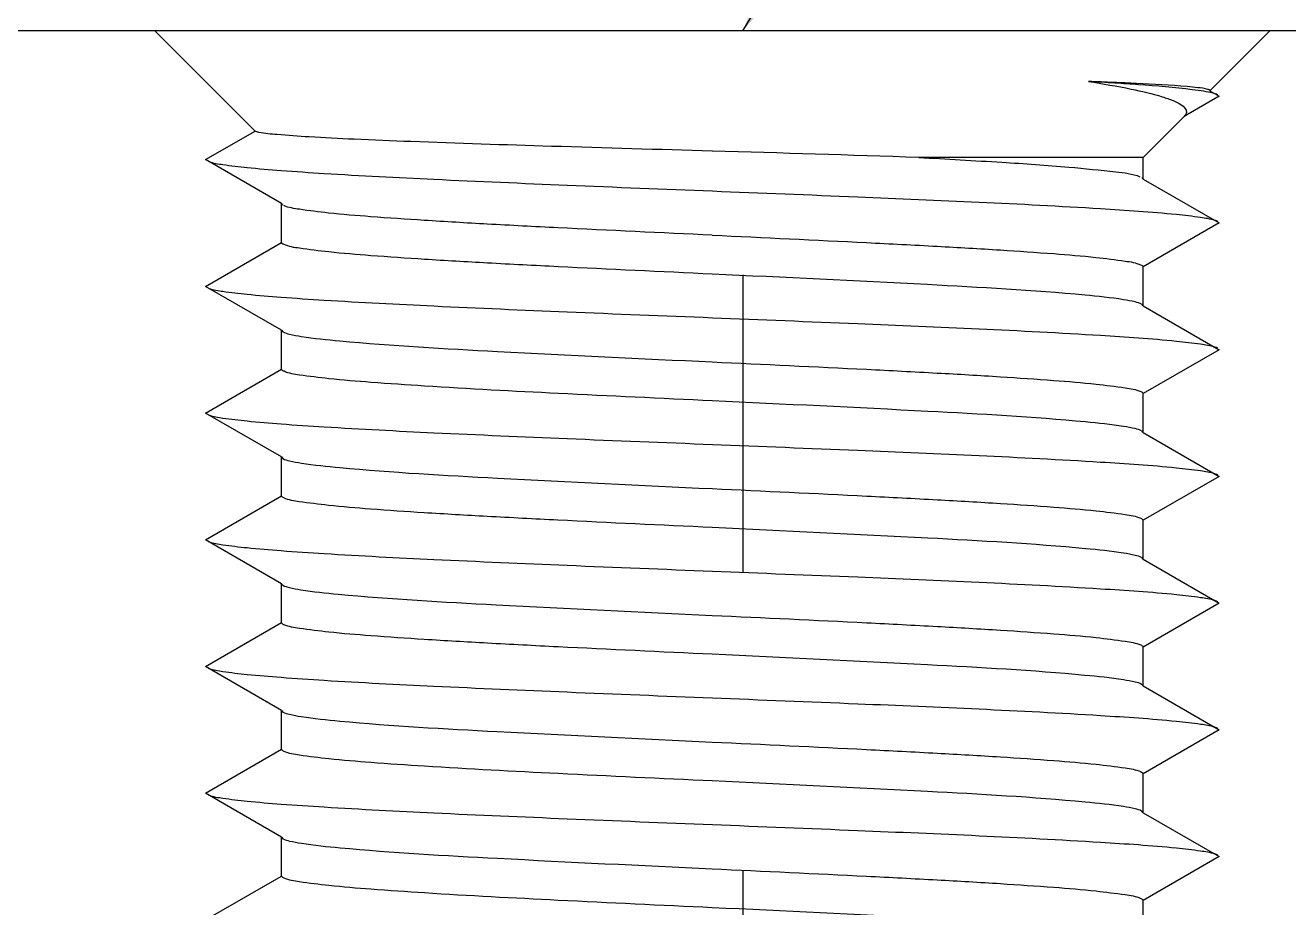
# Model space of a CAD drawing. Extents: x -425 to 6552, y -3049 to 3105.
# Drawn here: x 410.966 to 415.953, y -2855.339 to -2851.857 of the extents above; entities that cross this region are included whole.
import ezdxf

# ---------------------------------------------------------------- set-up
doc = ezdxf.new("R2010")
doc.units = 0
doc.linetypes.add('CENTER', pattern=[17.8, 10.75, -2.35, 2.35, -2.35])
doc.layers.get('0').update_dxf_attribs({"linetype": 'CONTINUOUS'})
doc.layers.add('3', color=112, linetype='CENTER')
doc.layers.add('DIM', color=1, linetype='CONTINUOUS')
doc.styles.add('OMI-1', font='arial.ttf', dxfattribs={"oblique": 1})
doc.dimstyles.new('1', dxfattribs={"dimtxt": 4, "dimasz": 2.5, "dimexe": 0.8, "dimexo": 0.3, "dimgap": 0.5, "dimtad": 1, "dimtoh": 1, "dimdec": 1, "dimzin": 0, "dimtxsty": 'OMI-1', "dimcen": 0, "dimclrd": 256, "dimclre": 256, "dimclrt": 256, "dimazin": 3, "dimtfac": 0.8, "dimtdec": 1, "dimtix": 1, "dimtmove": 0, "dimatfit": 3, "dimtolj": 1, "dimtzin": 0})

msp = doc.modelspace()

# ---------------------------------------------------------------- hatches: boundary and pattern name
at = {"linetype": 'CONTINUOUS'}
h = msp.add_hatch(dxfattribs=at)
h.set_pattern_fill('ANSI31', color=2, scale=0.4, style=0, pattern_type=2)
h.set_pattern_definition([(45, (383.033, -2974.55), (-13.5115, 13.5115), [])])
edge = h.paths.add_edge_path()
edge.add_line((392.678, -2957.2916), (392.678, -2953.9758))
edge.add_line((392.678, -2953.9764), (430.3283, -2953.9764))
edge.add_line((430.3283, -2953.9758), (430.3283, -2953.5176))
edge.add_line((430.3283, -2949.5398), (430.3283, -2953.5176))
edge.add_line((430.3283, -2949.5398), (430.3283, -2949.0815))
edge.add_line((430.3283, -2949.0815), (392.678, -2949.0815))
edge.add_line((392.678, -2949.0815), (392.678, -2945.6758))
edge.add_line((392.678, -2945.6763), (430.3283, -2945.6763))
edge.add_line((430.3283, -2945.6758), (430.3283, -2945.2175))
edge.add_line((430.3283, -2941.2398), (430.3283, -2945.2175))
edge.add_line((430.3283, -2941.2398), (430.3283, -2940.7815))
edge.add_line((430.3283, -2940.7815), (392.678, -2940.7815))
edge.add_line((392.678, -2940.7815), (392.678, -2937.3758))
edge.add_line((392.678, -2937.3763), (430.3283, -2937.3763))
edge.add_line((430.3283, -2937.3758), (430.3283, -2936.9175))
edge.add_line((430.3283, -2932.9398), (430.3283, -2936.9175))
edge.add_line((430.3283, -2932.9398), (430.3283, -2932.4815))
edge.add_line((430.3283, -2932.4815), (392.678, -2932.4815))
edge.add_line((392.678, -2932.4815), (392.678, -2929.0758))
edge.add_line((392.678, -2929.0763), (430.3283, -2929.0763))
edge.add_line((430.3283, -2929.0758), (430.3283, -2928.6175))
edge.add_line((430.3283, -2924.6398), (430.3283, -2928.6175))
edge.add_line((430.3283, -2924.6398), (430.3283, -2924.1815))
edge.add_line((430.3283, -2924.1815), (392.678, -2924.1815))
edge.add_line((392.678, -2924.1815), (392.678, -2920.7758))
edge.add_line((392.678, -2920.7763), (430.3283, -2920.7763))
edge.add_line((430.3283, -2920.7758), (430.3283, -2920.3175))
edge.add_line((430.3283, -2916.3398), (430.3283, -2920.3175))
edge.add_line((430.3283, -2916.3398), (430.3283, -2915.8815))
edge.add_line((430.3283, -2915.8815), (392.678, -2915.8815))
edge.add_line((392.678, -2915.8815), (392.678, -2912.4758))
edge.add_line((392.678, -2912.4763), (430.3283, -2912.4763))
edge.add_line((430.3283, -2912.4758), (430.3283, -2912.0175))
edge.add_line((430.3283, -2908.0398), (430.3283, -2912.0175))
edge.add_line((430.3283, -2908.0398), (430.3283, -2907.5815))
edge.add_line((430.3283, -2907.5815), (392.678, -2907.5815))
edge.add_line((392.678, -2907.5815), (392.678, -2904.1758))
edge.add_line((392.678, -2904.1763), (430.3283, -2904.1763))
edge.add_line((430.3283, -2904.1758), (430.3283, -2903.7175))
edge.add_line((430.3283, -2899.7398), (430.3283, -2903.7175))
edge.add_line((430.3283, -2899.7398), (430.3283, -2899.2815))
edge.add_line((430.3283, -2899.2815), (392.678, -2899.2815))
edge.add_line((392.678, -2899.2815), (392.678, -2895.8758))
edge.add_line((392.678, -2895.8763), (430.3283, -2895.8763))
edge.add_line((430.3283, -2895.8758), (430.3283, -2895.4175))
edge.add_line((430.3283, -2891.4398), (430.3283, -2895.4175))
edge.add_line((430.3283, -2891.4398), (430.3283, -2890.9815))
edge.add_line((430.3283, -2890.9815), (392.678, -2890.9815))
edge.add_line((392.678, -2890.9815), (392.678, -2887.5758))
edge.add_line((392.678, -2887.5763), (430.3283, -2887.5763))
edge.add_line((430.3283, -2887.5758), (430.3283, -2887.1175))
edge.add_line((430.3283, -2883.1398), (430.3283, -2887.1175))
edge.add_line((430.3283, -2883.1398), (430.3283, -2882.6815))
edge.add_line((430.3283, -2882.6815), (392.678, -2882.6815))
edge.add_line((392.678, -2882.6815), (392.678, -2879.2758))
edge.add_line((392.678, -2879.2763), (430.3283, -2879.2763))
edge.add_line((430.3283, -2879.2758), (430.3283, -2878.8175))
edge.add_line((430.3283, -2874.8398), (430.3283, -2878.8175))
edge.add_line((430.3283, -2874.8398), (430.3283, -2874.3815))
edge.add_line((430.3283, -2874.3815), (392.678, -2874.3815))
edge.add_line((392.678, -2874.3815), (392.678, -2870.9758))
edge.add_line((392.678, -2870.9763), (430.3283, -2870.9763))
edge.add_line((430.3283, -2870.9758), (430.3283, -2870.5175))
edge.add_line((430.3283, -2866.5398), (430.3283, -2870.5175))
edge.add_line((430.3283, -2866.5398), (430.3283, -2866.0815))
edge.add_line((430.3283, -2866.0815), (392.678, -2866.0815))
edge.add_line((392.678, -2866.0815), (392.678, -2862.6758))
edge.add_line((392.678, -2862.6763), (405.5373, -2862.6763))
edge.add_spline(control_points=[(406.028, -2863.2118), (405.976, -2863.1539), (405.8701, -2863.0372), (405.706, -2862.859), (405.5933, -2862.738), (405.5361, -2862.6769)], knot_values=[0, 0, 0, 0, 0.333333, 0.666667, 1, 1, 1, 1], degree=3, periodic=0)
edge.add_line((406.028, -2863.8783), (406.028, -2863.2118))
edge.add_line((406.028, -2863.8783), (409.328, -2863.8783))
edge.add_line((409.328, -2863.8783), (409.328, -2863.2119))
edge.add_spline(control_points=[(409.82, -2862.6769), (409.7627, -2862.738), (409.65, -2862.859), (409.4859, -2863.0373), (409.38, -2863.1541), (409.328, -2863.2119)], knot_values=[0, 0, 0, 0, 0.333333, 0.666667, 1, 1, 1, 1], degree=3, periodic=0)
edge.add_line((409.8187, -2862.6763), (430.3283, -2862.6763))
edge.add_line((430.3283, -2862.6758), (430.3283, -2862.2175))
edge.add_line((430.3283, -2858.8783), (430.3283, -2862.2175))
edge.add_line((430.3283, -2858.8783), (430.3283, -2858.42))
edge.add_line((430.3283, -2858.42), (409.8188, -2858.42))
edge.add_spline(control_points=[(409.4098, -2857.9831), (409.4556, -2858.0307), (409.5471, -2858.1264), (409.6838, -2858.2716), (409.7741, -2858.3701), (409.8188, -2858.42)], knot_values=[0, 0, 0, 0, 0.333333, 0.666667, 1, 1, 1, 1], degree=3, periodic=0)
edge.add_line((409.678, -2857.8283), (409.4098, -2857.9831))
edge.add_line((409.328, -2857.6262), (409.678, -2857.8283))
edge.add_line((409.328, -2857.6262), (409.328, -2857.3303))
edge.add_line((409.678, -2857.1283), (409.328, -2857.3303))
edge.add_line((409.328, -2856.9262), (409.678, -2857.1283))
edge.add_line((409.328, -2856.9262), (409.328, -2856.6303))
edge.add_line((409.678, -2856.4283), (409.328, -2856.6303))
edge.add_line((409.328, -2856.2262), (409.678, -2856.4283))
edge.add_line((409.328, -2856.2262), (409.328, -2855.9303))
edge.add_line((409.678, -2855.7283), (409.328, -2855.9303))
edge.add_line((409.328, -2855.5262), (409.678, -2855.7283))
edge.add_line((409.328, -2855.5262), (409.328, -2855.2303))
edge.add_line((409.678, -2855.0283), (409.328, -2855.2303))
edge.add_line((409.328, -2854.8262), (409.678, -2855.0283))
edge.add_line((409.328, -2854.8262), (409.328, -2854.5303))
edge.add_line((409.678, -2854.3283), (409.328, -2854.5303))
edge.add_line((409.328, -2854.1262), (409.678, -2854.3283))
edge.add_line((409.328, -2854.1262), (409.328, -2853.8303))
edge.add_line((409.678, -2853.6283), (409.328, -2853.8303))
edge.add_line((409.328, -2853.4262), (409.678, -2853.6283))
edge.add_line((409.328, -2853.4262), (409.328, -2853.1303))
edge.add_line((409.678, -2852.9283), (409.328, -2853.1303))
edge.add_line((409.328, -2852.7262), (409.678, -2852.9283))
edge.add_line((409.328, -2852.7262), (409.328, -2852.4303))
edge.add_line((409.678, -2852.2283), (409.328, -2852.4303))
edge.add_line((409.5512, -2852.1551), (409.678, -2852.2283))
edge.add_line((409.5512, -2852.1551), (409.828, -2851.8783))
edge.add_line((409.828, -2851.8783), (430.3283, -2851.8783))
edge.add_line((430.3283, -2851.8783), (449.078, -2851.8783))
edge.add_line((449.578, -2852.3783), (449.078, -2851.8783))
edge.add_line((449.578, -2852.4473), (449.578, -2852.3783))
edge.add_line((449.178, -2852.6783), (449.578, -2852.4473))
edge.add_line((449.578, -2852.9092), (449.178, -2852.6783))
edge.add_line((449.578, -2853.2473), (449.578, -2852.9092))
edge.add_line((449.178, -2853.4783), (449.578, -2853.2473))
edge.add_line((449.578, -2853.7092), (449.178, -2853.4783))
edge.add_line((449.578, -2854.0473), (449.578, -2853.7092))
edge.add_line((449.178, -2854.2783), (449.578, -2854.0473))
edge.add_line((449.578, -2854.5092), (449.178, -2854.2783))
edge.add_line((449.578, -2854.8473), (449.578, -2854.5092))
edge.add_line((449.178, -2855.0783), (449.578, -2854.8473))
edge.add_line((449.578, -2855.3092), (449.178, -2855.0783))
edge.add_line((449.578, -2855.6473), (449.578, -2855.3092))
edge.add_line((449.178, -2855.8783), (449.578, -2855.6473))
edge.add_line((449.578, -2856.1092), (449.178, -2855.8783))
edge.add_line((449.578, -2856.4473), (449.578, -2856.1092))
edge.add_line((449.178, -2856.6783), (449.578, -2856.4473))
edge.add_line((449.578, -2856.9092), (449.178, -2856.6783))
edge.add_line((449.578, -2857.2473), (449.578, -2856.9092))
edge.add_line((449.178, -2857.4783), (449.578, -2857.2473))
edge.add_line((449.578, -2857.7092), (449.178, -2857.4783))
edge.add_line((449.578, -2858.0473), (449.578, -2857.7092))
edge.add_line((449.178, -2858.2783), (449.578, -2858.0473))
edge.add_line((449.578, -2858.5092), (449.178, -2858.2783))
edge.add_line((449.578, -2858.8473), (449.578, -2858.5092))
edge.add_line((449.178, -2859.0783), (449.578, -2858.8473))
edge.add_line((449.4043, -2859.2089), (449.178, -2859.0783))
edge.add_line((449.0832, -2859.5498), (449.4043, -2859.2089))
edge.add_line((449.0832, -2859.5498), (430.3283, -2859.5498))
edge.add_line((430.3283, -2859.5498), (430.3283, -2862.3783))
edge.add_line((430.3283, -2949.8783), (430.3283, -2862.3783))
edge.add_line((430.3283, -2949.8783), (430.3283, -2952.7067))
edge.add_line((472.1693, -2952.7067), (430.3283, -2952.7067))
edge.add_line((472.1693, -2952.7067), (472.1693, -2952.8783))
edge.add_line((472.1693, -2952.8783), (472.1693, -2949.8783))
edge.add_line((472.1693, -2862.3783), (472.1693, -2949.8783))
edge.add_line((472.1693, -2862.3783), (472.1693, -2859.3783))
edge.add_line((472.1693, -2859.3783), (472.1693, -2859.5498))
edge.add_line((472.1693, -2859.5498), (454.2734, -2859.5498))
edge.add_spline(control_points=[(453.778, -2859.0236), (453.8597, -2859.1104), (454.0239, -2859.2849), (454.1899, -2859.4612), (454.2734, -2859.5498)], knot_values=[0, 0, 0, 0, 0.5, 1, 1, 1, 1], degree=3, periodic=0)
edge.add_line((453.778, -2859.0236), (453.778, -2858.9092))
edge.add_line((454.178, -2858.6783), (453.778, -2858.9092))
edge.add_line((453.778, -2858.4473), (454.178, -2858.6783))
edge.add_line((453.778, -2858.4473), (453.778, -2858.1092))
edge.add_line((454.178, -2857.8783), (453.778, -2858.1092))
edge.add_line((453.778, -2857.6473), (454.178, -2857.8783))
edge.add_line((453.778, -2857.6473), (453.778, -2857.3092))
edge.add_line((454.178, -2857.0783), (453.778, -2857.3092))
edge.add_line((453.778, -2856.8473), (454.178, -2857.0783))
edge.add_line((453.778, -2856.8473), (453.778, -2856.5092))
edge.add_line((454.178, -2856.2783), (453.778, -2856.5092))
edge.add_line((453.778, -2856.0473), (454.178, -2856.2783))
edge.add_line((453.778, -2856.0473), (453.778, -2855.7092))
edge.add_line((454.178, -2855.4783), (453.778, -2855.7092))
edge.add_line((453.778, -2855.2473), (454.178, -2855.4783))
edge.add_line((453.778, -2855.2473), (453.778, -2854.9092))
edge.add_line((454.178, -2854.6783), (453.778, -2854.9092))
edge.add_line((453.778, -2854.4473), (454.178, -2854.6783))
edge.add_line((453.778, -2854.4473), (453.778, -2854.1092))
edge.add_line((454.178, -2853.8783), (453.778, -2854.1092))
edge.add_line((453.778, -2853.6473), (454.178, -2853.8783))
edge.add_line((453.778, -2853.6473), (453.778, -2853.3092))
edge.add_line((454.178, -2853.0783), (453.778, -2853.3092))
edge.add_line((453.778, -2852.8473), (454.178, -2853.0783))
edge.add_line((453.778, -2852.8473), (453.778, -2852.5092))
edge.add_line((454.178, -2852.2783), (453.778, -2852.5092))
edge.add_line((453.9878, -2852.1685), (454.178, -2852.2783))
edge.add_line((453.9878, -2852.1685), (454.278, -2851.8783))
edge.add_line((454.278, -2851.8783), (472.1693, -2851.8783))
edge.add_line((472.1693, -2851.8783), (512.0781, -2851.8783))
edge.add_line((512.5781, -2852.3783), (512.0781, -2851.8783))
edge.add_line((512.5781, -2852.4473), (512.5781, -2852.3783))
edge.add_line((512.1781, -2852.6783), (512.5781, -2852.4473))
edge.add_line((512.5781, -2852.9092), (512.1781, -2852.6783))
edge.add_line((512.5781, -2853.2473), (512.5781, -2852.9092))
edge.add_line((512.1781, -2853.4783), (512.5781, -2853.2473))
edge.add_line((512.5781, -2853.7092), (512.1781, -2853.4783))
edge.add_line((512.5781, -2854.0473), (512.5781, -2853.7092))
edge.add_line((512.1781, -2854.2783), (512.5781, -2854.0473))
edge.add_line((512.5781, -2854.5092), (512.1781, -2854.2783))
edge.add_line((512.5781, -2854.8473), (512.5781, -2854.5092))
edge.add_line((512.1781, -2855.0783), (512.5781, -2854.8473))
edge.add_line((512.5781, -2855.3092), (512.1781, -2855.0783))
edge.add_line((512.5781, -2855.6473), (512.5781, -2855.3092))
edge.add_line((512.1781, -2855.8783), (512.5781, -2855.6473))
edge.add_line((512.5781, -2856.1092), (512.1781, -2855.8783))
edge.add_line((512.5781, -2856.4473), (512.5781, -2856.1092))
edge.add_line((512.1781, -2856.6783), (512.5781, -2856.4473))
edge.add_line((512.5781, -2856.9092), (512.1781, -2856.6783))
edge.add_line((512.5781, -2857.2473), (512.5781, -2856.9092))
edge.add_line((512.1781, -2857.4783), (512.5781, -2857.2473))
edge.add_line((512.5781, -2857.7092), (512.1781, -2857.4783))
edge.add_line((512.5781, -2858.0473), (512.5781, -2857.7092))
edge.add_line((512.1781, -2858.2783), (512.5781, -2858.0473))
edge.add_line((512.5781, -2858.5092), (512.1781, -2858.2783))
edge.add_line((512.5781, -2858.8473), (512.5781, -2858.5092))
edge.add_line((512.1781, -2859.0783), (512.5781, -2858.8473))
edge.add_line((512.5781, -2859.3092), (512.1781, -2859.0783))
edge.add_line((512.5781, -2859.3783), (512.5781, -2859.3092))
edge.add_line((472.1693, -2859.3783), (512.5781, -2859.3783))
edge.add_line((472.1693, -2862.3783), (472.1693, -2859.3783))
edge.add_line((472.1693, -2862.3783), (472.1693, -2949.8783))
edge.add_line((472.1693, -2952.8783), (472.1693, -2949.8783))
edge.add_line((472.1693, -2952.8783), (556.5906, -2952.8783))
edge.add_line((556.5906, -2949.8783), (556.5906, -2952.8783))
edge.add_line((556.5906, -2949.8783), (556.5906, -2862.3783))
edge.add_line((556.5906, -2859.3783), (556.5906, -2862.3783))
edge.add_line((517.0049, -2859.3783), (556.5906, -2859.3783))
edge.add_line((516.7781, -2859.2473), (517.0049, -2859.3783))
edge.add_line((516.7781, -2859.2473), (516.7781, -2858.9092))
edge.add_line((517.1781, -2858.6783), (516.7781, -2858.9092))
edge.add_line((516.7781, -2858.4473), (517.1781, -2858.6783))
edge.add_line((516.7781, -2858.4473), (516.7781, -2858.1092))
edge.add_line((517.1781, -2857.8783), (516.7781, -2858.1092))
edge.add_line((516.7781, -2857.6473), (517.1781, -2857.8783))
edge.add_line((516.7781, -2857.6473), (516.7781, -2857.3092))
edge.add_line((517.1781, -2857.0783), (516.7781, -2857.3092))
edge.add_line((516.7781, -2856.8473), (517.1781, -2857.0783))
edge.add_line((516.7781, -2856.8473), (516.7781, -2856.5092))
edge.add_line((517.1781, -2856.2783), (516.7781, -2856.5092))
edge.add_line((516.7781, -2856.0473), (517.1781, -2856.2783))
edge.add_line((516.7781, -2856.0473), (516.7781, -2855.7092))
edge.add_line((517.1781, -2855.4783), (516.7781, -2855.7092))
edge.add_line((516.7781, -2855.2473), (517.1781, -2855.4783))
edge.add_line((516.7781, -2855.2473), (516.7781, -2854.9092))
edge.add_line((517.1781, -2854.6783), (516.7781, -2854.9092))
edge.add_line((516.7781, -2854.4473), (517.1781, -2854.6783))
edge.add_line((516.7781, -2854.4473), (516.7781, -2854.1092))
edge.add_line((517.1781, -2853.8783), (516.7781, -2854.1092))
edge.add_line((516.7781, -2853.6473), (517.1781, -2853.8783))
edge.add_line((516.7781, -2853.6473), (516.7781, -2853.3092))
edge.add_line((517.1781, -2853.0783), (516.7781, -2853.3092))
edge.add_line((516.7781, -2852.8473), (517.1781, -2853.0783))
edge.add_line((516.7781, -2852.8473), (516.7781, -2852.5092))
edge.add_line((517.1781, -2852.2783), (516.7781, -2852.5092))
edge.add_line((516.9879, -2852.1685), (517.1781, -2852.2783))
edge.add_line((516.9879, -2852.1685), (517.2781, -2851.8783))
edge.add_line((517.2781, -2851.8783), (556.5906, -2851.8783))
edge.add_line((612.6781, -2851.8783), (556.5906, -2851.8783))
edge.add_line((612.6781, -2859.7783), (612.6781, -2851.8783))
edge.add_line((556.5906, -2859.7783), (612.6781, -2859.7783))
edge.add_line((556.5906, -2862.3307), (556.5906, -2859.7783))
edge.add_line((556.5906, -2862.3307), (556.5906, -2863.1283))
edge.add_line((556.5906, -2864.1283), (556.5906, -2863.1283))
edge.add_line((556.5906, -2864.1283), (556.5906, -2948.6283))
edge.add_line((556.5906, -2949.6283), (556.5906, -2948.6283))
edge.add_line((556.5906, -2949.6283), (556.5906, -2950.4259))
edge.add_line((556.5906, -2952.9783), (556.5906, -2950.4259))
edge.add_line((556.5906, -2952.9783), (602.6472, -2952.9783))
edge.add_line((602.8781, -2953.3783), (602.6472, -2952.9783))
edge.add_line((603.109, -2952.9783), (602.8781, -2953.3783))
edge.add_line((603.109, -2952.9783), (603.3472, -2952.9783))
edge.add_line((603.5781, -2953.3783), (603.3472, -2952.9783))
edge.add_line((603.809, -2952.9783), (603.5781, -2953.3783))
edge.add_line((603.809, -2952.9783), (604.0472, -2952.9783))
edge.add_line((604.2781, -2953.3783), (604.0472, -2952.9783))
edge.add_line((604.509, -2952.9783), (604.2781, -2953.3783))
edge.add_line((604.509, -2952.9783), (604.7472, -2952.9783))
edge.add_line((604.9781, -2953.3783), (604.7472, -2952.9783))
edge.add_line((605.209, -2952.9783), (604.9781, -2953.3783))
edge.add_line((605.209, -2952.9783), (605.4472, -2952.9783))
edge.add_line((605.6781, -2953.3783), (605.4472, -2952.9783))
edge.add_line((605.909, -2952.9783), (605.6781, -2953.3783))
edge.add_line((605.909, -2952.9783), (606.1472, -2952.9783))
edge.add_line((606.3781, -2953.3783), (606.1472, -2952.9783))
edge.add_line((606.609, -2952.9783), (606.3781, -2953.3783))
edge.add_line((606.609, -2952.9783), (606.8472, -2952.9783))
edge.add_line((607.0781, -2953.3783), (606.8472, -2952.9783))
edge.add_line((607.309, -2952.9783), (607.0781, -2953.3783))
edge.add_line((607.309, -2952.9783), (607.5472, -2952.9783))
edge.add_line((607.7781, -2953.3783), (607.5472, -2952.9783))
edge.add_line((608.009, -2952.9783), (607.7781, -2953.3783))
edge.add_line((608.009, -2952.9783), (608.2472, -2952.9783))
edge.add_line((608.4781, -2953.3783), (608.2472, -2952.9783))
edge.add_line((608.709, -2952.9783), (608.4781, -2953.3783))
edge.add_line((608.709, -2952.9783), (608.9472, -2952.9783))
edge.add_line((609.1781, -2953.3783), (608.9472, -2952.9783))
edge.add_line((609.409, -2952.9783), (609.1781, -2953.3783))
edge.add_line((609.409, -2952.9783), (609.6472, -2952.9783))
edge.add_line((609.8781, -2953.3783), (609.6472, -2952.9783))
edge.add_line((610.109, -2952.9783), (609.8781, -2953.3783))
edge.add_line((610.109, -2952.9783), (610.3472, -2952.9783))
edge.add_line((610.5781, -2953.3783), (610.3472, -2952.9783))
edge.add_line((610.809, -2952.9783), (610.5781, -2953.3783))
edge.add_line((610.809, -2952.9783), (611.0472, -2952.9783))
edge.add_line((611.2781, -2953.3783), (611.0472, -2952.9783))
edge.add_line((611.509, -2952.9783), (611.2781, -2953.3783))
edge.add_line((611.509, -2952.9783), (611.7472, -2952.9783))
edge.add_line((611.9781, -2953.3783), (611.7472, -2952.9783))
edge.add_line((612.1977, -2952.9979), (611.9781, -2953.3783))
edge.add_line((612.1977, -2952.9979), (612.6781, -2953.4783))
edge.add_line((612.6781, -2959.0783), (612.6781, -2953.4783))
edge.add_line((612.6781, -2959.0783), (556.5906, -2959.0783))
edge.add_line((556.5906, -2959.0783), (556.5906, -2958.5783))
edge.add_line((556.5906, -2958.5783), (556.5906, -2956.8783))
edge.add_line((556.5906, -2956.3783), (556.5906, -2956.8783))
edge.add_line((472.1693, -2956.3783), (556.5906, -2956.3783))
edge.add_line((430.3283, -2956.3783), (472.1693, -2956.3783))
edge.add_line((430.3283, -2956.3783), (430.3283, -2956.8783))
edge.add_line((430.3283, -2958.5783), (430.3283, -2956.8783))
edge.add_line((430.3283, -2959.0783), (430.3283, -2958.5783))
edge.add_line((430.3283, -2961.1783), (430.3283, -2959.0783))
edge.add_line((430.3283, -2961.6783), (430.3283, -2961.1783))
edge.add_line((430.3283, -2961.8783), (430.3283, -2961.6783))
edge.add_line((430.3283, -2962.3783), (430.3283, -2961.8783))
edge.add_line((430.3283, -2961.8783), (430.3283, -2962.3783))
edge.add_line((430.3283, -2957.451), (430.3283, -2961.8783))
edge.add_line((430.3283, -2957.451), (430.3283, -2956.951))
edge.add_line((430.3283, -2956.9602), (430.3283, -2957.2916))
edge.add_line((392.678, -2957.2916), (430.3283, -2957.2916))

# ---------------------------------------------------------------- linework, layer by layer
at = {"color": 7, "linetype": 'CONTINUOUS'}
for p, q in [((612.6781, -2851.8783), (392.678, -2851.8783)), ((411.8736, -2852.2738), (411.478, -2851.8783)), ((415.641, -2852.1153), (415.878, -2851.8783)), ((415.641, -2852.1153), (415.6397, -2852.1118)), ((415.641, -2852.1153), (415.678, -2852.1367)), ((415.678, -2852.1367), (415.5397, -2852.2166)), ((415.378, -2852.3783), (415.5397, -2852.2166)), ((411.678, -2852.3867), (411.8736, -2852.2738)), ((411.978, -2852.5599), (411.678, -2852.3867)), ((415.378, -2852.3783), (414.4924, -2852.3783)), ((415.378, -2852.4635), (415.378, -2852.3783)), ((415.3725, -2852.4571), (415.378, -2852.4635)), ((415.378, -2852.4635), (415.678, -2852.6367)), ((411.978, -2852.7135), (411.978, -2852.5599)), ((411.9836, -2852.5664), (411.978, -2852.5599)), ((415.678, -2852.6367), (415.378, -2852.8099)), ((411.678, -2852.8867), (411.978, -2852.7135)), ((415.378, -2852.9635), (415.378, -2852.8099)), ((411.978, -2853.0599), (411.678, -2852.8867)), ((415.378, -2852.9635), (415.3725, -2852.9571)), ((415.378, -2852.9635), (415.678, -2853.1367)), ((411.978, -2853.2135), (411.978, -2853.0599)), ((411.978, -2853.0599), (411.9836, -2853.0664)), ((415.678, -2853.1367), (415.378, -2853.3099)), ((411.678, -2853.3867), (411.978, -2853.2135)), ((415.378, -2853.4635), (415.378, -2853.3099)), ((411.978, -2853.5599), (411.678, -2853.3867)), ((415.378, -2853.4635), (415.3725, -2853.4571)), ((415.378, -2853.4635), (415.678, -2853.6367)), ((411.978, -2853.7135), (411.978, -2853.5599)), ((411.978, -2853.5599), (411.9836, -2853.5664)), ((415.678, -2853.6367), (415.378, -2853.8099)), ((411.678, -2853.8867), (411.978, -2853.7135)), ((415.378, -2853.9635), (415.378, -2853.8099)), ((411.978, -2854.0599), (411.678, -2853.8867)), ((415.378, -2853.9635), (415.3725, -2853.9571)), ((415.378, -2853.9635), (415.678, -2854.1367)), ((411.978, -2854.2135), (411.978, -2854.0599)), ((411.978, -2854.0599), (411.9836, -2854.0664)), ((415.678, -2854.1367), (415.378, -2854.3099)), ((411.678, -2854.3867), (411.978, -2854.2135)), ((415.378, -2854.4635), (415.378, -2854.3099)), ((411.978, -2854.5599), (411.678, -2854.3867)), ((415.378, -2854.4635), (415.3725, -2854.4571)), ((415.378, -2854.4635), (415.678, -2854.6367)), ((411.978, -2854.7135), (411.978, -2854.5599)), ((411.978, -2854.5599), (411.9836, -2854.5664)), ((415.678, -2854.6367), (415.378, -2854.8099)), ((411.678, -2854.8867), (411.978, -2854.7135)), ((415.378, -2854.9635), (415.378, -2854.8099)), ((411.978, -2855.0599), (411.678, -2854.8867)), ((415.378, -2854.9635), (415.3725, -2854.9571)), ((415.378, -2854.9635), (415.678, -2855.1367)), ((411.978, -2855.2135), (411.978, -2855.0599)), ((411.978, -2855.0599), (411.9836, -2855.0664)), ((415.678, -2855.1367), (415.378, -2855.3099)), ((411.678, -2855.3867), (411.978, -2855.2135)), ((415.378, -2855.4635), (415.378, -2855.3099))]:
    msp.add_line(p, q, dxfattribs=at)
for centre, radius, start, end in [((414.2577, -2875.5207), 23.4598, 87.54557, 87.79013), ((414.1545, -2869.1066), 17.0581, 86.26181, 86.61288), ((414.5812, -2867.9993), 15.9316, 87.22689, 87.54944), ((414.5027, -2863.7926), 11.7327, 85.80799, 86.26696), ((407.9676, -3050.0428), 197.7722, 88.109385, 88.345412)]:
    msp.add_arc(centre, radius, start, end, dxfattribs=at)
for points, knots in [([(415.1623, -2852.0783), (415.2187, -2852.0871), (415.3168, -2852.1043), (415.4282, -2852.129), (415.4943, -2852.1524), (415.5283, -2852.1674), (415.551, -2852.1886), (415.5488, -2852.201)], [0, 0, 0, 0, 0.411444, 0.71654, 0.826754, 0.908795, 1, 1, 1, 1]), ([(415.5938, -2852.1029), (415.5799, -2852.1013), (415.4994, -2852.0938), (415.4186, -2852.0897), (415.3519, -2852.0864)], [0, 0, 0, 0, 0.173567, 1, 1, 1, 1]), ([(415.6184, -2852.1172), (415.6031, -2852.1147), (415.5174, -2852.1032), (415.4312, -2852.0965), (415.3604, -2852.0913)], [0, 0, 0, 0, 0.178986, 1, 1, 1, 1]), ([(415.6397, -2852.1118), (415.6379, -2852.1108), (415.6228, -2852.106), (415.6073, -2852.1045), (415.5938, -2852.1029)], [0, 0, 0, 0, 0.132274, 1, 1, 1, 1]), ([(415.6624, -2852.1268), (415.6597, -2852.1259), (415.6452, -2852.1219), (415.6304, -2852.1192), (415.6184, -2852.1172)], [0, 0, 0, 0, 0.192823, 1, 1, 1, 1]), ([(415.6733, -2852.1312), (415.6718, -2852.1304), (415.6682, -2852.1288), (415.6645, -2852.1275), (415.6624, -2852.1268)], [0, 0, 0, 0, 0.438748, 1, 1, 1, 1]), ([(411.8887, -2852.2791), (411.8868, -2852.2787), (411.8817, -2852.2774), (411.876, -2852.2762), (411.8736, -2852.2738)], [0, 0, 0, 0, 0.359726, 1, 1, 1, 1]), ([(413.678, -2852.3531), (413.4665, -2852.3469), (413.07, -2852.3354), (412.5988, -2852.3204), (412.2799, -2852.3074), (412.1035, -2852.2989), (411.9783, -2852.29), (411.9121, -2852.284), (411.8887, -2852.2791)], [0, 0, 0, 0, 0.35442, 0.664385, 0.789527, 0.889051, 0.959923, 1, 1, 1, 1]), ([(415.2101, -2852.5812), (414.8909, -2852.5614), (414.3801, -2852.5399), (413.6783, -2852.5117), (413.1207, -2852.4896), (412.61, -2852.4675), (412.2337, -2852.4484), (411.988, -2852.432), (411.8545, -2852.4211), (411.7597, -2852.4099), (411.7093, -2852.402), (411.6917, -2852.396)], [0, 0, 0, 0, 0.272239, 0.435094, 0.597954, 0.74717, 0.870235, 0.918613, 0.956858, 0.98414, 1, 1, 1, 1]), ([(414.4924, -2852.3783), (414.6019, -2852.3841), (414.7996, -2852.3956), (415.0597, -2852.4122), (415.2405, -2852.4317), (415.3357, -2852.4422), (415.3659, -2852.454)], [0, 0, 0, 0, 0.374925, 0.677457, 0.889358, 1, 1, 1, 1]), ([(413.678, -2852.6849), (413.475, -2852.6754), (413.1789, -2852.6616), (412.7998, -2852.642), (412.5533, -2852.6278), (412.3446, -2852.6135), (412.1799, -2852.6003), (412.0663, -2852.5858), (412.0064, -2852.5767), (411.9874, -2852.5683)], [0, 0, 0, 0, 0.359624, 0.524341, 0.671512, 0.796356, 0.894616, 0.963174, 1, 1, 1, 1]), ([(415.6614, -2852.6265), (415.6431, -2852.6208), (415.5922, -2852.6129), (415.4421, -2852.5957), (415.31, -2852.5873), (415.2101, -2852.5812)], [0, 0, 0, 0, 0.126825, 0.338565, 1, 1, 1, 1]), ([(411.9877, -2852.722), (411.9862, -2852.7213), (411.9825, -2852.7195), (411.978, -2852.7163), (411.978, -2852.7135)], [0, 0, 0, 0, 0.360886, 1, 1, 1, 1]), ([(413.678, -2852.6849), (413.881, -2852.6944), (414.177, -2852.7082), (414.556, -2852.7279), (414.8024, -2852.742), (415.0111, -2852.7563), (415.1759, -2852.7695), (415.2895, -2852.7841), (415.3495, -2852.7931), (415.3685, -2852.8015)], [0, 0, 0, 0, 0.359499, 0.524176, 0.671326, 0.796174, 0.894466, 0.963086, 1, 1, 1, 1]), ([(413.678, -2852.8385), (413.4751, -2852.829), (413.1793, -2852.8152), (412.8005, -2852.7956), (412.5541, -2852.7815), (412.3454, -2852.7672), (412.1806, -2852.754), (412.0668, -2852.7394), (412.0068, -2852.7304), (411.9877, -2852.722)], [0, 0, 0, 0, 0.359349, 0.523992, 0.671126, 0.79597, 0.894294, 0.962984, 1, 1, 1, 1]), ([(415.149, -2852.9217), (414.9421, -2852.9024), (414.4515, -2852.8753), (413.961, -2852.8518), (413.678, -2852.8385)], [0, 0, 0, 0, 0.423111, 1, 1, 1, 1]), ([(415.2101, -2853.0812), (414.8909, -2853.0614), (414.3801, -2853.0399), (413.6783, -2853.0117), (413.1207, -2852.9896), (412.61, -2852.9675), (412.2337, -2852.9484), (411.988, -2852.932), (411.8545, -2852.9211), (411.7597, -2852.9099), (411.7093, -2852.902), (411.6917, -2852.896)], [0, 0, 0, 0, 0.272239, 0.435094, 0.597954, 0.74717, 0.870235, 0.918613, 0.956858, 0.98414, 1, 1, 1, 1]), ([(415.3724, -2852.9571), (415.3646, -2852.9526), (415.3402, -2852.9463), (415.2662, -2852.9328), (415.1996, -2852.9265), (415.149, -2852.9217)], [0, 0, 0, 0, 0.119833, 0.327173, 1, 1, 1, 1]), ([(411.9836, -2853.0664), (411.9915, -2853.0709), (412.0161, -2853.0771), (412.0905, -2853.0908), (412.1574, -2853.0971), (412.2083, -2853.1018)], [0, 0, 0, 0, 0.119716, 0.327031, 1, 1, 1, 1]), ([(412.2083, -2853.1018), (412.4152, -2853.1211), (412.9053, -2853.1482), (413.3954, -2853.1717), (413.678, -2853.1849)], [0, 0, 0, 0, 0.423352, 1, 1, 1, 1]), ([(415.6614, -2853.1265), (415.6431, -2853.1208), (415.5922, -2853.1129), (415.4421, -2853.0957), (415.31, -2853.0873), (415.2101, -2853.0812)], [0, 0, 0, 0, 0.126825, 0.338565, 1, 1, 1, 1]), ([(413.678, -2853.1849), (413.881, -2853.1944), (414.177, -2853.2082), (414.556, -2853.2279), (414.8025, -2853.242), (415.0112, -2853.2563), (415.1759, -2853.2695), (415.2896, -2853.2841), (415.3495, -2853.2931), (415.3686, -2853.3016)], [0, 0, 0, 0, 0.359523, 0.524209, 0.671365, 0.796212, 0.894497, 0.963104, 1, 1, 1, 1]), ([(411.9878, -2853.222), (411.9864, -2853.2214), (411.9826, -2853.2196), (411.978, -2853.2163), (411.978, -2853.2135)], [0, 0, 0, 0, 0.361584, 1, 1, 1, 1]), ([(413.678, -2853.3385), (413.4752, -2853.329), (413.0966, -2853.3112), (412.6473, -2853.2878), (412.3459, -2853.2672), (412.1811, -2853.254), (412.0672, -2853.2395), (412.0071, -2853.2304), (411.9878, -2853.222)], [0, 0, 0, 0, 0.359201, 0.670874, 0.795723, 0.894089, 0.96286, 1, 1, 1, 1]), ([(415.1507, -2853.4219), (414.9437, -2853.4025), (414.4526, -2853.3754), (413.9615, -2853.3518), (413.678, -2853.3385)], [0, 0, 0, 0, 0.422755, 1, 1, 1, 1]), ([(415.2101, -2853.5812), (414.8909, -2853.5614), (414.3801, -2853.5399), (413.6783, -2853.5117), (413.1207, -2853.4896), (412.61, -2853.4675), (412.2337, -2853.4484), (411.988, -2853.432), (411.8545, -2853.4211), (411.7597, -2853.4099), (411.7093, -2853.402), (411.6917, -2853.396)], [0, 0, 0, 0, 0.272239, 0.435094, 0.597954, 0.74717, 0.870235, 0.918613, 0.956858, 0.98414, 1, 1, 1, 1]), ([(415.3724, -2853.4571), (415.3646, -2853.4526), (415.3404, -2853.4464), (415.267, -2853.4329), (415.2009, -2853.4266), (415.1507, -2853.4219)], [0, 0, 0, 0, 0.120003, 0.327383, 1, 1, 1, 1]), ([(411.9836, -2853.5664), (411.9915, -2853.5709), (412.0161, -2853.5771), (412.0906, -2853.5908), (412.1575, -2853.5971), (412.2085, -2853.6018)], [0, 0, 0, 0, 0.119718, 0.327036, 1, 1, 1, 1]), ([(412.2085, -2853.6018), (412.4153, -2853.6211), (412.9054, -2853.6482), (413.3954, -2853.6717), (413.678, -2853.6849)], [0, 0, 0, 0, 0.423377, 1, 1, 1, 1]), ([(415.6614, -2853.6265), (415.6431, -2853.6208), (415.5922, -2853.6129), (415.4421, -2853.5957), (415.31, -2853.5873), (415.2101, -2853.5812)], [0, 0, 0, 0, 0.126825, 0.338565, 1, 1, 1, 1]), ([(413.678, -2853.6849), (413.8811, -2853.6944), (414.1772, -2853.7082), (414.5562, -2853.7279), (414.8027, -2853.742), (415.0114, -2853.7563), (415.1761, -2853.7695), (415.2897, -2853.7841), (415.3496, -2853.7931), (415.3686, -2853.8016)], [0, 0, 0, 0, 0.359611, 0.524318, 0.671478, 0.796316, 0.89458, 0.963151, 1, 1, 1, 1]), ([(413.678, -2853.8385), (413.4748, -2853.829), (413.1786, -2853.8152), (412.7993, -2853.7955), (412.5528, -2853.7814), (412.3441, -2853.7671), (412.1795, -2853.7539), (412.0661, -2853.7393), (412.0063, -2853.7303), (411.9873, -2853.7218)], [0, 0, 0, 0, 0.359823, 0.52459, 0.671763, 0.796577, 0.894788, 0.963271, 1, 1, 1, 1]), ([(415.1507, -2853.9219), (414.9437, -2853.9025), (414.4526, -2853.8754), (413.9615, -2853.8518), (413.678, -2853.8385)], [0, 0, 0, 0, 0.422779, 1, 1, 1, 1]), ([(415.2101, -2854.0812), (414.8909, -2854.0614), (414.3801, -2854.0399), (413.6783, -2854.0117), (413.1207, -2853.9896), (412.61, -2853.9675), (412.2337, -2853.9484), (411.988, -2853.932), (411.8545, -2853.9211), (411.7597, -2853.9099), (411.7093, -2853.902), (411.6917, -2853.896)], [0, 0, 0, 0, 0.272239, 0.435094, 0.597954, 0.74717, 0.870235, 0.918613, 0.956858, 0.98414, 1, 1, 1, 1]), ([(415.3724, -2853.9571), (415.3646, -2853.9526), (415.3404, -2853.9464), (415.2669, -2853.9329), (415.2009, -2853.9266), (415.1507, -2853.9219)], [0, 0, 0, 0, 0.12, 0.32738, 1, 1, 1, 1]), ([(411.9836, -2854.0664), (411.9913, -2854.0708), (412.0152, -2854.0769), (412.0874, -2854.0903), (412.1523, -2854.0965), (412.2017, -2854.1012)], [0, 0, 0, 0, 0.120373, 0.32784, 1, 1, 1, 1]), ([(412.2017, -2854.1012), (412.4088, -2854.1208), (412.9011, -2854.1479), (413.3934, -2854.1716), (413.678, -2854.1849)], [0, 0, 0, 0, 0.421975, 1, 1, 1, 1]), ([(415.6614, -2854.1265), (415.6431, -2854.1208), (415.5922, -2854.1129), (415.4421, -2854.0957), (415.31, -2854.0873), (415.2101, -2854.0812)], [0, 0, 0, 0, 0.126825, 0.338565, 1, 1, 1, 1]), ([(413.678, -2854.1849), (413.8811, -2854.1944), (414.1772, -2854.2082), (414.5562, -2854.2279), (414.8028, -2854.242), (415.0114, -2854.2563), (415.1762, -2854.2695), (415.2897, -2854.2841), (415.3496, -2854.2931), (415.3686, -2854.3016)], [0, 0, 0, 0, 0.3596, 0.524316, 0.671486, 0.796328, 0.894591, 0.963158, 1, 1, 1, 1]), ([(413.678, -2854.3385), (413.4751, -2854.329), (413.1791, -2854.3152), (412.8001, -2854.2956), (412.5536, -2854.2814), (412.3449, -2854.2671), (412.1802, -2854.2539), (412.0666, -2854.2394), (412.0066, -2854.2304), (411.9875, -2854.2219)], [0, 0, 0, 0, 0.359485, 0.524172, 0.671328, 0.796169, 0.89446, 0.963083, 1, 1, 1, 1]), ([(415.1488, -2854.4217), (414.9419, -2854.4024), (414.4514, -2854.3753), (413.961, -2854.3518), (413.678, -2854.3385)], [0, 0, 0, 0, 0.423142, 1, 1, 1, 1]), ([(415.2101, -2854.5812), (414.8909, -2854.5614), (414.3801, -2854.5399), (413.6783, -2854.5117), (413.1207, -2854.4896), (412.61, -2854.4675), (412.2337, -2854.4484), (411.988, -2854.432), (411.8545, -2854.4211), (411.7597, -2854.4099), (411.7093, -2854.402), (411.6917, -2854.396)], [0, 0, 0, 0, 0.272239, 0.435094, 0.597954, 0.74717, 0.870235, 0.918613, 0.956858, 0.98414, 1, 1, 1, 1]), ([(415.3724, -2854.4571), (415.3646, -2854.4526), (415.3401, -2854.4463), (415.2661, -2854.4328), (415.1995, -2854.4264), (415.1488, -2854.4217)], [0, 0, 0, 0, 0.119816, 0.327153, 1, 1, 1, 1]), ([(411.9836, -2854.5664), (411.9915, -2854.5709), (412.0159, -2854.5771), (412.0901, -2854.5907), (412.1567, -2854.597), (412.2075, -2854.6018)], [0, 0, 0, 0, 0.119789, 0.327119, 1, 1, 1, 1]), ([(412.2075, -2854.6018), (412.4144, -2854.6211), (412.9048, -2854.6481), (413.3951, -2854.6717), (413.678, -2854.6849)], [0, 0, 0, 0, 0.423187, 1, 1, 1, 1]), ([(415.6614, -2854.6265), (415.6431, -2854.6208), (415.5922, -2854.6129), (415.4421, -2854.5957), (415.31, -2854.5873), (415.2101, -2854.5812)], [0, 0, 0, 0, 0.126825, 0.338565, 1, 1, 1, 1]), ([(413.678, -2854.6849), (413.881, -2854.6944), (414.177, -2854.7082), (414.556, -2854.7279), (414.8025, -2854.742), (415.0112, -2854.7563), (415.1759, -2854.7695), (415.2896, -2854.7841), (415.3495, -2854.7931), (415.3685, -2854.8016)], [0, 0, 0, 0, 0.359516, 0.524199, 0.671353, 0.7962, 0.894487, 0.963099, 1, 1, 1, 1]), ([(411.9877, -2854.722), (411.9862, -2854.7213), (411.9825, -2854.7195), (411.978, -2854.7163), (411.978, -2854.7135)], [0, 0, 0, 0, 0.361017, 1, 1, 1, 1]), ([(413.678, -2854.8385), (413.4752, -2854.829), (413.0963, -2854.8112), (412.647, -2854.7878), (412.3455, -2854.7672), (412.1807, -2854.754), (412.0669, -2854.7395), (412.0069, -2854.7304), (411.9877, -2854.722)], [0, 0, 0, 0, 0.359316, 0.671073, 0.795919, 0.894253, 0.962961, 1, 1, 1, 1]), ([(415.1493, -2854.9218), (414.9424, -2854.9024), (414.4517, -2854.8753), (413.9611, -2854.8518), (413.678, -2854.8385)], [0, 0, 0, 0, 0.423044, 1, 1, 1, 1]), ([(415.2101, -2855.0812), (414.8909, -2855.0614), (414.3801, -2855.0399), (413.6783, -2855.0117), (413.1207, -2854.9896), (412.61, -2854.9675), (412.2337, -2854.9484), (411.988, -2854.932), (411.8545, -2854.9212), (411.7597, -2854.9099), (411.7093, -2854.902), (411.6917, -2854.896)], [0, 0, 0, 0, 0.272239, 0.435094, 0.597954, 0.74717, 0.870235, 0.918613, 0.956858, 0.98414, 1, 1, 1, 1]), ([(415.3724, -2854.9571), (415.3646, -2854.9526), (415.3402, -2854.9464), (415.2663, -2854.9328), (415.1999, -2854.9265), (415.1493, -2854.9218)], [0, 0, 0, 0, 0.119867, 0.327215, 1, 1, 1, 1]), ([(411.9836, -2855.0664), (411.9916, -2855.0709), (412.0161, -2855.0772), (412.0908, -2855.0908), (412.1579, -2855.0971), (412.209, -2855.1019)], [0, 0, 0, 0, 0.119653, 0.326954, 1, 1, 1, 1]), ([(412.209, -2855.1019), (412.4158, -2855.1211), (412.9057, -2855.1482), (413.3956, -2855.1717), (413.678, -2855.1849)], [0, 0, 0, 0, 0.423479, 1, 1, 1, 1]), ([(415.6614, -2855.1265), (415.6431, -2855.1208), (415.5922, -2855.1129), (415.4421, -2855.0957), (415.31, -2855.0873), (415.2101, -2855.0812)], [0, 0, 0, 0, 0.126825, 0.338565, 1, 1, 1, 1]), ([(413.678, -2855.1849), (413.881, -2855.1944), (414.1771, -2855.2082), (414.5561, -2855.2279), (414.8026, -2855.242), (415.0113, -2855.2563), (415.176, -2855.2695), (415.2896, -2855.2841), (415.3495, -2855.2931), (415.3686, -2855.3016)], [0, 0, 0, 0, 0.359538, 0.52423, 0.671389, 0.796235, 0.894516, 0.963115, 1, 1, 1, 1]), ([(411.9878, -2855.222), (411.9863, -2855.2214), (411.9826, -2855.2196), (411.978, -2855.2163), (411.978, -2855.2135)], [0, 0, 0, 0, 0.361426, 1, 1, 1, 1]), ([(413.678, -2855.3385), (413.4752, -2855.329), (413.0965, -2855.3112), (412.6472, -2855.2878), (412.3458, -2855.2672), (412.181, -2855.254), (412.0671, -2855.2395), (412.007, -2855.2304), (411.9878, -2855.222)], [0, 0, 0, 0, 0.35924, 0.670934, 0.795782, 0.894138, 0.962888, 1, 1, 1, 1]), ([(415.1507, -2855.4219), (414.9437, -2855.4025), (414.4526, -2855.3754), (413.9615, -2855.3518), (413.678, -2855.3385)], [0, 0, 0, 0, 0.422756, 1, 1, 1, 1])]:
    msp.add_open_spline(points, degree=3, knots=knots, dxfattribs=at)
for points in [[(415.5488, -2852.201), (415.5478, -2852.2069), (415.544, -2852.2123), (415.5397, -2852.2166)], [(415.6732, -2852.6312), (415.6696, -2852.6291), (415.6655, -2852.6278), (415.6614, -2852.6265)], [(415.3685, -2852.8015), (415.3724, -2852.8033), (415.378, -2852.8057), (415.378, -2852.8099)], [(415.6732, -2853.1312), (415.6696, -2853.1291), (415.6655, -2853.1278), (415.6614, -2853.1265)], [(415.3686, -2853.3016), (415.3724, -2853.3033), (415.378, -2853.3057), (415.378, -2853.3099)], [(415.6732, -2853.6312), (415.6696, -2853.6291), (415.6655, -2853.6278), (415.6614, -2853.6265)], [(411.9873, -2853.7218), (411.9835, -2853.7201), (411.978, -2853.7177), (411.978, -2853.7135)], [(415.3686, -2853.8016), (415.3724, -2853.8033), (415.378, -2853.8057), (415.378, -2853.8099)], [(415.6732, -2854.1312), (415.6696, -2854.1291), (415.6655, -2854.1278), (415.6614, -2854.1265)], [(411.9875, -2854.2219), (411.9837, -2854.2202), (411.978, -2854.2177), (411.978, -2854.2135)], [(415.3686, -2854.3016), (415.3725, -2854.3033), (415.378, -2854.3057), (415.378, -2854.3099)], [(415.6732, -2854.6312), (415.6696, -2854.6291), (415.6655, -2854.6278), (415.6614, -2854.6265)], [(415.3685, -2854.8016), (415.3724, -2854.8033), (415.378, -2854.8057), (415.378, -2854.8099)], [(415.6732, -2855.1312), (415.6696, -2855.1291), (415.6655, -2855.1278), (415.6614, -2855.1265)], [(415.3686, -2855.3016), (415.3724, -2855.3033), (415.378, -2855.3057), (415.378, -2855.3099)]]:
    msp.add_open_spline(points, degree=3, dxfattribs=at)
at = {"layer": '3', "linetype": 'CENTER', "ltscale": 0.5}
msp.add_line((413.7985, -2846.2914), (413.7985, -2866.4148), dxfattribs=at)

# ---------------------------------------------------------------- leaders
at = {"layer": 'DIM', "annotation_type": 0, "has_hookline": 1}
for points, hookline_direction, text_width in [([(413.7985, -2851.8783), (420.4637, -2840.9547), (421.2803, -2840.9066)], 0, 19.9962), ([(407.7485, -2851.8783), (414.3515, -2840.9602), (388.1968, -2842.9778)], 1, 45.7384)]:
    msp.add_leader(points, dimstyle='1', override={"dimgap": 0.5, "dimtad": 0}, dxfattribs=dict(at, hookline_direction=hookline_direction, text_width=text_width))

doc.saveas('drawing.dxf')
